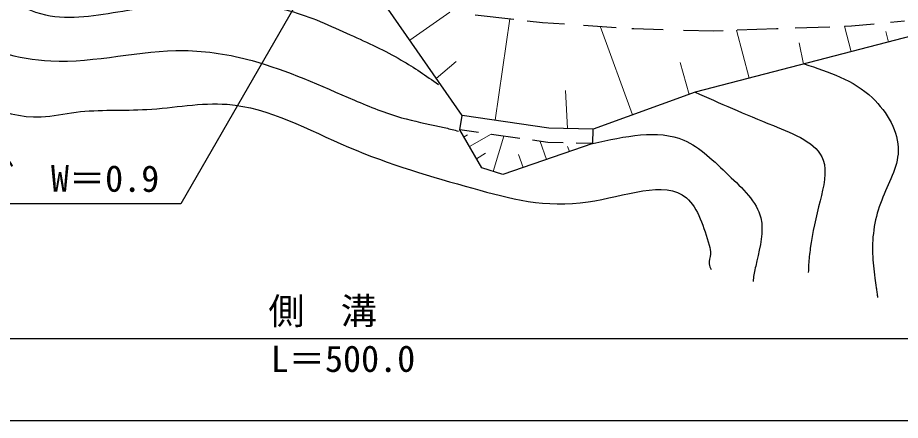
# Model space of a CAD drawing. Units: millimetres, scale not verified. Extents: x -55444348 to -54804348, y -162373295 to -162013295.
# Drawn here: x -55183286 to -55122299, y -162188295 to -162160474 of the extents above; entities that cross this region are included whole.
import ezdxf
from ezdxf.enums import TextEntityAlignment as Align

# ---------------------------------------------------------------- set-up
doc = ezdxf.new("R2010")
doc.units = ezdxf.units.MM
doc.header["$LTSCALE"] = 1000
for name, color, linetype, lineweight in [('M-BGD', 7, 'Continuous', 25), ('M-STR-STR3', 7, 'Continuous', 25), ('M-TTL-BAND', 7, 'Continuous', 25)]:
    doc.layers.add(name, color=color, linetype=linetype, lineweight=lineweight)
doc.styles.add('ＭＳ ゴシック', font='')
doc.styles.get('ＭＳ ゴシック').set_extended_font_data('MS Gothic')

msp = doc.modelspace()

# ---------------------------------------------------------------- linework, layer by layer
at = {"layer": 'M-BGD'}
for p, q in [((-55152584, -162167228), (-55158048, -162159358)), ((-55151682, -162160291), (-55149008, -162160588)), ((-55148079, -162160692), (-55147023, -162160810)), ((-55147023, -162160810), (-55145492, -162160911)), ((-55122988, -162160790), (-55122011, -162160696)), ((-55144182, -162160997), (-55141936, -162161146)), ((-55140861, -162161217), (-55140712, -162161226)), ((-55140712, -162161226), (-55138678, -162161287)), ((-55137292, -162161328), (-55135188, -162161390)), ((-55135188, -162161390), (-55134546, -162161365)), ((-55133562, -162161326), (-55130849, -162161219)), ((-55130849, -162161219), (-55130738, -162161215)), ((-55129577, -162161177), (-55127165, -162161098)), ((-55126151, -162161065), (-55125681, -162161049)), ((-55125681, -162161049), (-55124113, -162160898)), ((-55121490, -162161736), (-55136483, -162165624)), ((-55136483, -162165624), (-55143532, -162168178)), ((-55152728, -162168217), (-55152584, -162167228)), ((-55146578, -162168105), (-55152584, -162167228)), ((-55143532, -162168178), (-55146578, -162168105)), ((-55143556, -162169177), (-55143532, -162168178)), ((-55151449, -162168404), (-55152728, -162168217)), ((-55151213, -162170852), (-55152728, -162168217)), ((-55148598, -162168821), (-55150547, -162168536)), ((-55143556, -162169177), (-55149765, -162171301)), ((-55146663, -162169104), (-55147720, -162168949)), ((-55145594, -162169129), (-55146663, -162169104)), ((-55143556, -162169177), (-55144700, -162169150)), ((-55149765, -162171301), (-55151213, -162170852))]:
    msp.add_line(p, q, dxfattribs=at)
at = {"layer": 'M-BGD', "lineweight": 13}
for p, q in [((-55153426, -162160086), (-55156197, -162162025)), ((-55149275, -162160559), (-55150296, -162167562)), ((-55143032, -162161073), (-55140799, -162167187)), ((-55133618, -162161340), (-55132745, -162164655)), ((-55126148, -162161063), (-55125694, -162162826)), ((-55123113, -162162157), (-55123304, -162161425)), ((-55128996, -162163683), (-55129295, -162162218)), ((-55154359, -162164671), (-55152999, -162163513)), ((-55136892, -162165772), (-55137517, -162163569)), ((-55145298, -162168136), (-55145436, -162165498)), ((-55152442, -162168714), (-55152209, -162168581)), ((-55150573, -162168531), (-55152057, -162169384)), ((-55149694, -162168661), (-55150431, -162171094)), ((-55147180, -162169028), (-55146756, -162170272)), ((-55145153, -162169723), (-55145297, -162169368)), ((-55151576, -162170221), (-55150972, -162169828)), ((-55148362, -162170821), (-55148681, -162169934))]:
    msp.add_line(p, q, dxfattribs=at)
at = {"layer": 'M-BGD'}
for points, knots in [([(-55264553, -162137444), (-55261616, -162136934), (-55258678, -162136423), (-55255756, -162136549), (-55252067, -162136708), (-55248403, -162137881), (-55244956, -162139366), (-55241355, -162140916), (-55237991, -162142806), (-55234525, -162144563), (-55231840, -162145925), (-55229095, -162147206), (-55226232, -162148125), (-55220768, -162149878), (-55214872, -162150310), (-55209501, -162152211), (-55205949, -162153468), (-55202626, -162155368), (-55199241, -162157157), (-55197770, -162157934), (-55196287, -162158690), (-55194938, -162159603), (-55193029, -162160893), (-55191388, -162162495), (-55189481, -162163988), (-55187165, -162165800), (-55184457, -162167451), (-55181666, -162167325), (-55180866, -162167289), (-55180060, -162167107), (-55179252, -162167004), (-55177629, -162166798), (-55176002, -162166912), (-55174363, -162166815), (-55172497, -162166705), (-55170616, -162166322), (-55168805, -162166460), (-55165916, -162166680), (-55163206, -162168227), (-55160427, -162169415), (-55157595, -162170627), (-55154691, -162171467), (-55151833, -162172265), (-55149304, -162172972), (-55146811, -162173646), (-55143876, -162173204), (-55141383, -162172828), (-55138572, -162171645), (-55137075, -162172928), (-55136280, -162173609), (-55135856, -162174986), (-55135513, -162176188), (-55135454, -162176396), (-55135397, -162176598), (-55135413, -162176804), (-55135430, -162177033), (-55135537, -162177266), (-55135515, -162177489), (-55135501, -162177624), (-55135440, -162177754), (-55135379, -162177885)], [0, 0, 0, 0, 1, 1, 1, 2, 2, 2, 3, 3, 3, 4, 4, 4, 5, 5, 5, 6, 6, 6, 7, 7, 7, 8, 8, 8, 9, 9, 9, 10, 10, 10, 11, 11, 11, 12, 12, 12, 13, 13, 13, 14, 14, 14, 15, 15, 15, 16, 16, 16, 17, 17, 17, 18, 18, 18, 19, 19, 19, 20, 20, 20, 20]), ([(-55195009, -162151206), (-55192468, -162152073), (-55189927, -162152941), (-55188178, -162154726), (-55187502, -162155416), (-55186944, -162156244), (-55186282, -162157017), (-55184967, -162158552), (-55183241, -162159867), (-55181357, -162160283), (-55179652, -162160661), (-55177817, -162160303), (-55176016, -162160016), (-55173458, -162159609), (-55170969, -162159347), (-55168438, -162159451), (-55167116, -162159506), (-55165782, -162159660), (-55164507, -162160004), (-55163055, -162160395), (-55161677, -162161030), (-55160302, -162161659), (-55159105, -162162205), (-55157910, -162162746), (-55156781, -162163404), (-55155899, -162163918), (-55155058, -162164502), (-55154217, -162165087)], [0, 0, 0, 0, 1, 1, 1, 2, 2, 2, 3, 3, 3, 4, 4, 4, 5, 5, 5, 6, 6, 6, 7, 7, 7, 8, 8, 8, 9, 9, 9, 9]), ([(-55198241, -162152813), (-55197264, -162153655), (-55196286, -162154498), (-55195242, -162155253), (-55193423, -162156569), (-55191400, -162157622), (-55189734, -162159120), (-55188929, -162159844), (-55188207, -162160672), (-55187353, -162161334), (-55185591, -162162697), (-55183266, -162163355), (-55180998, -162163461), (-55177874, -162163609), (-55174859, -162162711), (-55171795, -162162744), (-55170215, -162162761), (-55168621, -162163025), (-55167085, -162163446), (-55164642, -162164115), (-55162347, -162165181), (-55160018, -162166175), (-55158948, -162166631), (-55157871, -162167071), (-55156757, -162167386), (-55155897, -162167629), (-55155014, -162167796), (-55154140, -162167991), (-55153994, -162168024), (-55153849, -162168057), (-55153704, -162168092), (-55153559, -162168126), (-55153414, -162168162), (-55153269, -162168200), (-55153125, -162168238), (-55152982, -162168279), (-55152838, -162168319)], [0, 0, 0, 0, 1, 1, 1, 2, 2, 2, 3, 3, 3, 4, 4, 4, 5, 5, 5, 6, 6, 6, 7, 7, 7, 8, 8, 8, 9, 9, 9, 10, 10, 10, 11, 11, 11, 12, 12, 12, 12]), ([(-55128944, -162163669), (-55127249, -162164220), (-55125554, -162164772), (-55124233, -162166020), (-55123211, -162166987), (-55122414, -162168371), (-55122446, -162169684), (-55122474, -162170839), (-55123145, -162171939), (-55123589, -162173087), (-55124053, -162174283), (-55124270, -162175532), (-55124222, -162176776), (-55124200, -162177340), (-55124124, -162177902), (-55124055, -162178463), (-55124028, -162178687), (-55124001, -162178912), (-55123967, -162179135), (-55123950, -162179247), (-55123931, -162179358), (-55123916, -162179470), (-55123901, -162179581), (-55123890, -162179693), (-55123878, -162179805)], [0, 0, 0, 0, 1, 1, 1, 2, 2, 2, 3, 3, 3, 4, 4, 4, 5, 5, 5, 6, 6, 6, 7, 7, 7, 8, 8, 8, 8]), ([(-55136483, -162165624), (-55134786, -162166371), (-55133090, -162167118), (-55131072, -162167934), (-55129635, -162168515), (-55128035, -162169132), (-55127623, -162170313), (-55127346, -162171106), (-55127606, -162172154), (-55127841, -162173120), (-55128122, -162174272), (-55128368, -162175306), (-55128520, -162176409), (-55128546, -162176594), (-55128569, -162176780), (-55128588, -162176966), (-55128608, -162177153), (-55128625, -162177340), (-55128637, -162177527), (-55128648, -162177710), (-55128654, -162177893), (-55128660, -162178076)], [0, 0, 0, 0, 1, 1, 1, 2, 2, 2, 3, 3, 3, 4, 4, 4, 5, 5, 5, 6, 6, 6, 7, 7, 7, 7]), ([(-55143556, -162169177), (-55141312, -162168672), (-55139069, -162168168), (-55137264, -162168935), (-55136135, -162169414), (-55135178, -162170391), (-55134163, -162171360), (-55133209, -162172270), (-55132204, -162173175), (-55131938, -162174315), (-55131724, -162175232), (-55131988, -162176302), (-55132211, -162177278), (-55132248, -162177442), (-55132285, -162177603), (-55132322, -162177765), (-55132358, -162177926), (-55132396, -162178088), (-55132422, -162178252), (-55132447, -162178401), (-55132462, -162178551), (-55132478, -162178702)], [0, 0, 0, 0, 1, 1, 1, 2, 2, 2, 3, 3, 3, 4, 4, 4, 5, 5, 5, 6, 6, 6, 7, 7, 7, 7])]:
    msp.add_open_spline(points, degree=3, knots=knots, dxfattribs=at)
at = {"layer": 'M-STR-STR3'}
for p, q in [((-55158385, -162149715), (-55172018, -162173327)), ((-55172018, -162173327), (-55198541, -162173327)), ((-55419658, -162182634), (-54918595, -162182634))]:
    msp.add_line(p, q, dxfattribs=at)
at = {"layer": 'M-TTL-BAND'}
msp.add_line((-55444348, -162188295), (-54905348, -162188295), dxfattribs=at)

# ---------------------------------------------------------------- texts
at = {"layer": 'M-STR-STR3', "style": 'ＭＳ ゴシック'}
for s, rotation, p in [('グレーチング\u3000W＝0.9', 359.823, (-55198491, -162171519)), ('側\u3000溝', 0.079, (-55165964, -162180745)), ('L＝500.0', 0.079, (-55165799, -162184042))]:
    msp.add_text(s, height=1833, rotation=rotation, dxfattribs=at).set_placement(p, align=Align.MIDDLE_LEFT)

doc.saveas('drawing.dxf')
